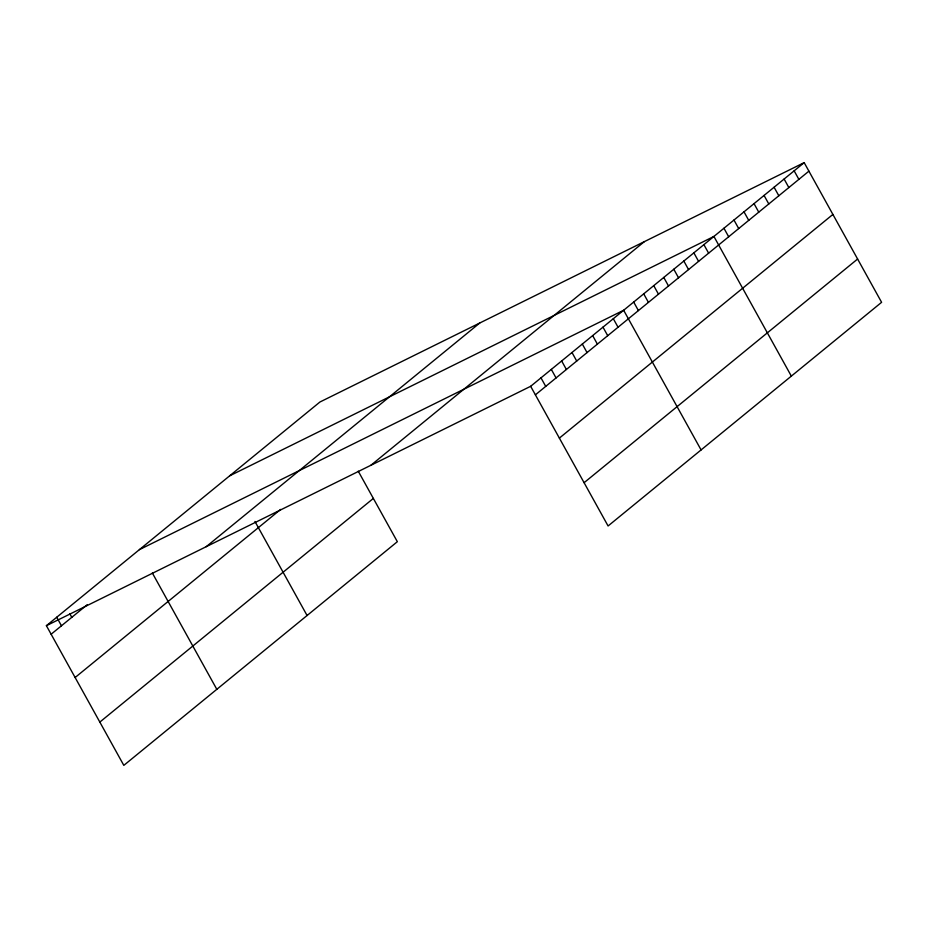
<?xml version="1.0" encoding="UTF-8"?>
<svg xmlns="http://www.w3.org/2000/svg" width="928" height="928" viewBox="0 0 928 928"><rect width="100%" height="100%" fill="white"/><g stroke="black" fill="none" stroke-linecap="round" stroke-linejoin="round"><path stroke-width="1.39" d="M358.243 471.169L397.346 541.697L123.818 765.368L46.4 625.692L319.916 402.021L804.182 162.632L881.6 302.308L608.084 525.979L530.654 386.303L804.182 162.632M51.133 634.23L87.29 604.65M206.202 546.696L479.73 323.025M75.122 677.51L280.662 509.414M370.852 465.311L644.368 241.628M99.83 722.088L373.358 498.417M535.386 394.841L808.903 171.158M559.375 438.109L832.892 214.438M584.095 482.699L857.611 259.028M229.657 475.832L713.91 236.443L791.34 376.118M139.397 549.643L623.651 310.254L701.081 449.929M46.4 625.692L530.654 386.303M794.148 170.833L798.88 179.359M784.125 179.034L788.846 187.56M774.091 187.236L778.824 195.762M764.057 195.437L768.79 203.963M754.035 203.638L758.756 212.164M744.001 211.839L748.734 220.365M733.978 220.04L738.7 228.566M723.944 228.242L728.677 236.768M703.888 244.644L708.621 253.17M693.854 252.845L698.587 261.371M683.832 261.046L688.553 269.572M673.798 269.248L678.53 277.774M663.775 277.449L668.496 285.975M653.741 285.65L658.474 294.176M643.707 293.851L648.44 302.377M633.685 302.052L638.406 310.578M613.327 318.71L618.048 327.236M602.991 327.155L607.712 335.681M592.656 335.611L597.388 344.137M582.32 344.056L587.053 352.582M571.984 352.501L576.717 361.038M561.66 360.957L566.382 369.483M551.325 369.402L556.058 377.94M540.989 377.858L545.722 386.384M254.945 521.455L307.075 615.508M152.354 573.017L216.816 689.318M69.762 613.675L71.792 617.329M56.736 617.248L61.457 625.774"/></g></svg>
